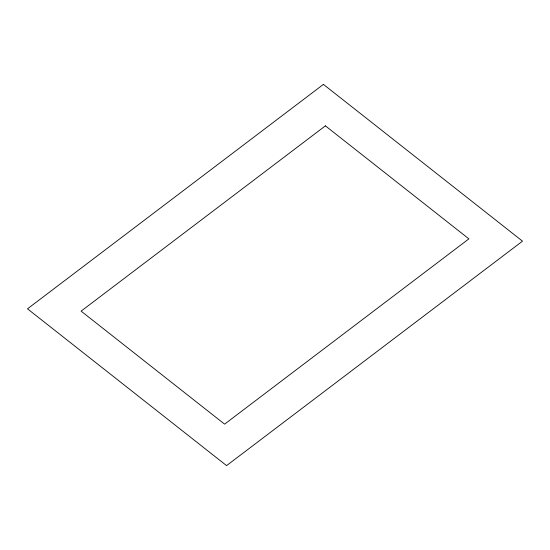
<?xml version="1.0" encoding="UTF-8"?>
<svg xmlns="http://www.w3.org/2000/svg" width="550" height="550" viewBox="0 0 550 550"><rect width="100%" height="100%" fill="white"/><g stroke="black" fill="none" stroke-linecap="round" stroke-linejoin="round"><path stroke-width="0.82" d="M323.421 84.384L27.5 308.832L226.579 465.616L522.5 241.168L323.421 84.384M325.394 125.854L81.111 311.135L224.606 424.146L468.889 238.865L325.394 125.854"/></g></svg>
